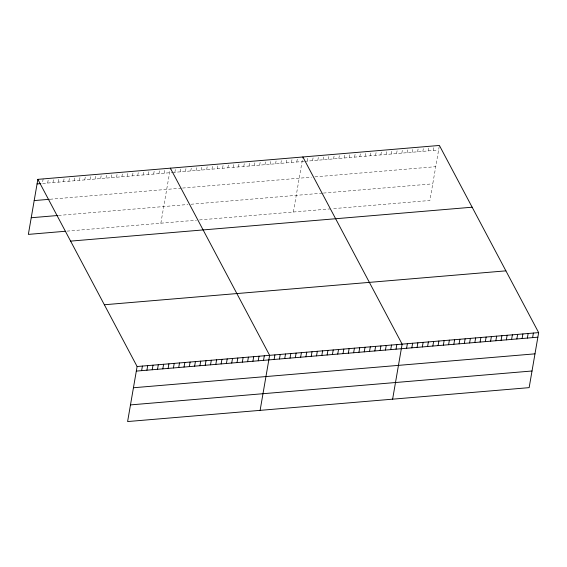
<?xml version="1.0" encoding="UTF-8"?>
<svg xmlns="http://www.w3.org/2000/svg" width="567" height="567" viewBox="0 0 567 567"><rect width="100%" height="100%" fill="white"/><g stroke="black" fill="none" stroke-linecap="round" stroke-linejoin="round"><path stroke-width="0.43" stroke-dasharray="2.83 2.13" d="M43.156 178.91L42.369 183.488L171.844 172.552M47.663 183.042L48.457 178.456M52.965 182.595L53.759 178.01M58.266 182.142L59.06 177.563M63.568 181.695L64.362 177.117M68.869 181.249L69.656 176.67M74.171 180.802L74.957 176.224M79.465 180.356L80.259 175.777M84.766 179.909L85.56 175.323M90.068 179.456L90.862 174.877M95.369 179.009L96.163 174.43M100.671 178.562L101.458 173.984M105.972 178.116L106.759 173.537M111.274 177.669L112.06 173.091M116.568 177.223L117.362 172.637M121.87 176.776L122.663 172.191M127.171 176.323L127.965 171.744M132.472 175.876L133.266 171.298M137.774 175.43L138.561 170.851M143.075 174.983L143.862 170.405M148.37 174.537L149.164 169.958M153.671 174.09L154.465 169.505M158.973 173.644L159.766 169.058M164.274 173.19L165.068 168.612M160.858 223.2L170.362 168.165M174.877 172.297L175.664 167.719M180.171 171.851L180.965 167.272M185.473 171.404L186.267 166.826M190.774 170.958L191.568 166.372M196.076 170.504L196.869 165.925M201.377 170.057L202.164 165.479M206.679 169.611L207.465 165.032M211.98 169.164L212.767 164.586M217.274 168.718L218.068 164.139M222.576 168.271L223.37 163.686M227.877 167.825L228.671 163.239M233.179 167.371L233.973 162.793M238.48 166.925L239.267 162.346M243.782 166.478L244.568 161.9M249.076 166.032L249.87 161.453M254.377 165.585L255.171 161.007M259.679 165.139L260.473 160.553M264.98 164.692L265.774 160.107M270.282 164.239L271.069 159.66M275.583 163.792L276.37 159.214M280.885 163.346L281.671 158.767M286.179 162.899L286.973 158.321M291.481 162.453L292.274 157.874M296.782 162.006L297.576 157.42M293.366 212.015L302.877 156.974M307.335 161.113L308.122 156.535M312.587 160.667L313.374 156.088M317.839 160.227L318.626 155.649M323.084 159.781L323.877 155.202M328.336 159.341L329.129 154.756M333.587 158.895L334.381 154.316M338.839 158.455L339.633 153.87M344.091 158.009L344.885 153.43M349.343 157.562L350.13 152.984M354.595 157.123L355.381 152.544M359.839 156.676L360.633 152.098M365.091 156.237L365.885 151.658M370.343 155.79L371.137 151.212M375.595 155.351L376.389 150.765M380.847 154.904L381.641 150.326M386.099 154.465L386.885 149.879M391.35 154.018L392.137 149.44M396.602 153.572L397.389 148.993M401.847 153.133L402.641 148.554M407.099 152.686L407.893 148.107M412.351 152.247L413.145 147.661M417.603 151.8L418.396 147.222M422.854 151.361L423.648 146.775M428.106 150.914L428.893 146.336M433.358 150.468L434.145 145.889M439.269 146.208L429.892 200.484L331.872 208.762M172.602 172.488L303.834 161.411M304.706 161.333L438.61 150.028M50.087 199.244L181.086 188.18M182.602 188.053L311.46 177.173M314.961 176.876L435.732 166.677M58.486 215.439L187.968 204.503M190.994 204.248L322.495 193.141M323.374 193.071L432.77 183.836M66.97 231.13L196.444 220.194M199.478 219.939L330.122 208.911"/><path stroke-width="0.85" d="M37.854 179.356L137.108 366.516L127.603 421.55L529.146 387.644L538.65 332.609L439.397 145.45L37.854 179.356L28.35 234.391L65.453 231.258M141.615 370.648L142.409 366.069M146.917 370.201L147.711 365.623M152.218 369.755L153.012 365.176M157.52 369.308L158.306 364.723M162.821 368.862L163.608 364.276M168.123 368.408L168.909 363.83M173.417 367.962L174.211 363.383M178.718 367.515L179.512 362.937M184.02 367.069L184.814 362.49M189.321 366.622L190.115 362.044M194.623 366.176L195.409 361.59M199.924 365.722L200.711 361.144M205.219 365.276L206.012 360.697M210.52 364.829L211.314 360.251M215.821 364.383L216.615 359.804M221.123 363.936L221.917 359.358M226.424 363.49L227.211 358.904M231.726 363.043L232.513 358.457M237.027 362.589L237.814 358.011M242.322 362.143L243.115 357.564M247.623 361.696L248.417 357.118M252.925 361.25L253.718 356.671M258.226 360.803L259.02 356.225M263.527 360.357L264.314 355.771M260.111 410.366L269.616 355.325L170.362 168.165M274.123 359.457L274.917 354.878M279.425 359.01L280.218 354.432M284.726 358.564L285.52 353.985M290.028 358.117L290.821 353.539M295.329 357.671L296.116 353.092M300.63 357.224L301.417 352.639M305.932 356.771L306.719 352.192M311.226 356.324L312.02 351.746M316.528 355.878L317.322 351.299M321.829 355.431L322.623 350.853M327.131 354.985L327.924 350.406M332.432 354.538L333.219 349.952M337.734 354.091L338.52 349.506M343.028 353.638L343.822 349.059M348.329 353.191L349.123 348.613M353.631 352.745L354.425 348.166M358.932 352.298L359.726 347.72M364.234 351.852L365.02 347.273M369.535 351.405L370.322 346.82M374.83 350.959L375.623 346.373M380.131 350.505L380.925 345.927M385.432 350.059L386.226 345.48M390.734 349.612L391.528 345.034M396.035 349.166L396.822 344.587M392.619 399.175L402.123 344.141L302.877 156.974M406.589 348.273L407.375 343.694M411.833 347.833L412.627 343.248M417.085 347.387L417.879 342.808M422.337 346.947L423.131 342.362M427.589 346.501L428.383 341.922M432.841 346.054L433.635 341.476M438.093 345.615L438.879 341.036M443.344 345.168L444.131 340.59M448.596 344.729L449.383 340.143M453.841 344.282L454.635 339.704M459.093 343.843L459.887 339.257M464.345 343.396L465.138 338.818M469.596 342.957L470.39 338.371M474.848 342.511L475.642 337.932M480.1 342.064L480.887 337.485M485.352 341.625L486.139 337.046M490.604 341.178L491.391 336.6M495.849 340.739L496.642 336.153M501.1 340.292L501.894 335.714M506.352 339.853L507.146 335.267M511.604 339.406L512.398 334.828M516.856 338.96L517.65 334.381M522.108 338.52L522.894 333.942M527.36 338.074L528.146 333.495M532.604 337.634L533.398 333.056M37.068 183.935L40.852 183.616M34.19 200.583L49.336 199.308M31.228 217.742L57.728 215.503M70.613 241.117L472.148 207.21M104.356 304.755L505.899 270.849M137.108 366.516L538.65 332.609M136.314 371.094L537.856 337.188M133.443 387.75L534.986 353.843M130.481 404.902L532.016 370.995"/></g></svg>
